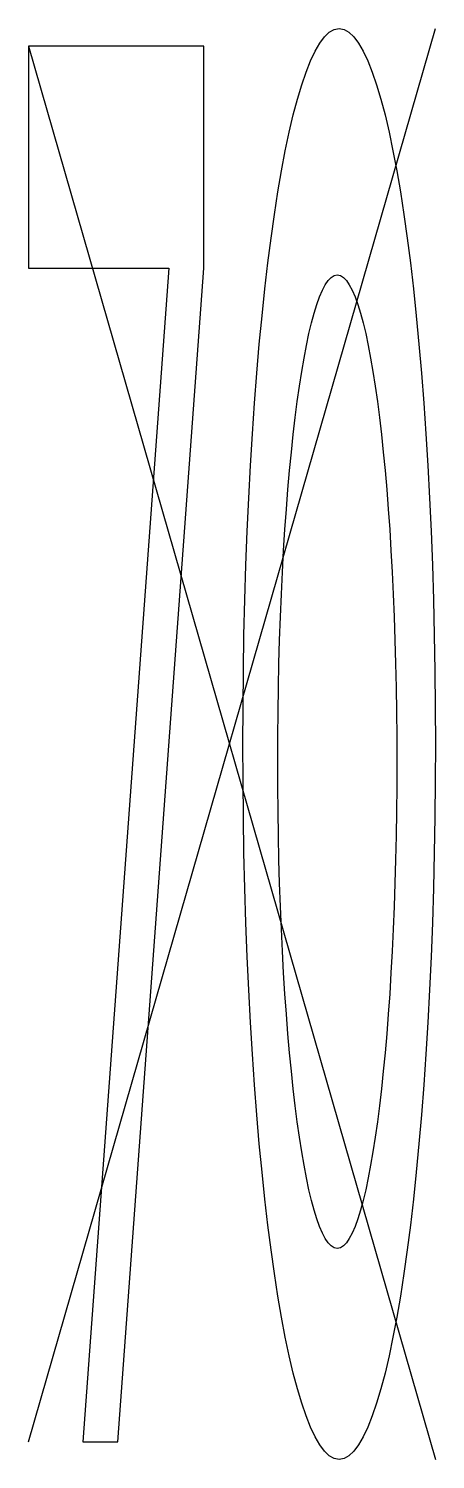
# Model space of a CAD drawing. Header units: metres. Extents: x -0.56 to 0.61, y -0.05 to 4.05.
import ezdxf

# ---------------------------------------------------------------- set-up
doc = ezdxf.new("R2010")
doc.units = ezdxf.units.M
doc.header["$LTSCALE"] = 0.2

msp = doc.modelspace()

# ---------------------------------------------------------------- linework, layer by layer
for p, q in [((-0.5582, 0), (0.6079, 4.0506)), ((-0.5582, 4), (0.6079, -0.0506))]:
    msp.add_line(p, q)
at = {"flags": 128}
msp.add_lwpolyline([(-0.3023, 0), (-0.0561, 3.3637), (-0.0561, 4), (-0.5582, 4), (-0.5582, 3.3637), (-0.1561, 3.3637), (-0.4023, 0)], close=True, dxfattribs=at)
for centre, major_axis, ratio in [((0.332, 2), (0, 2.0506), 0.134553), ((0.3268, 1.9494), (0, 1.3953), 0.122333)]:
    msp.add_ellipse(centre, major_axis=major_axis, ratio=ratio)

doc.saveas('drawing.dxf')
